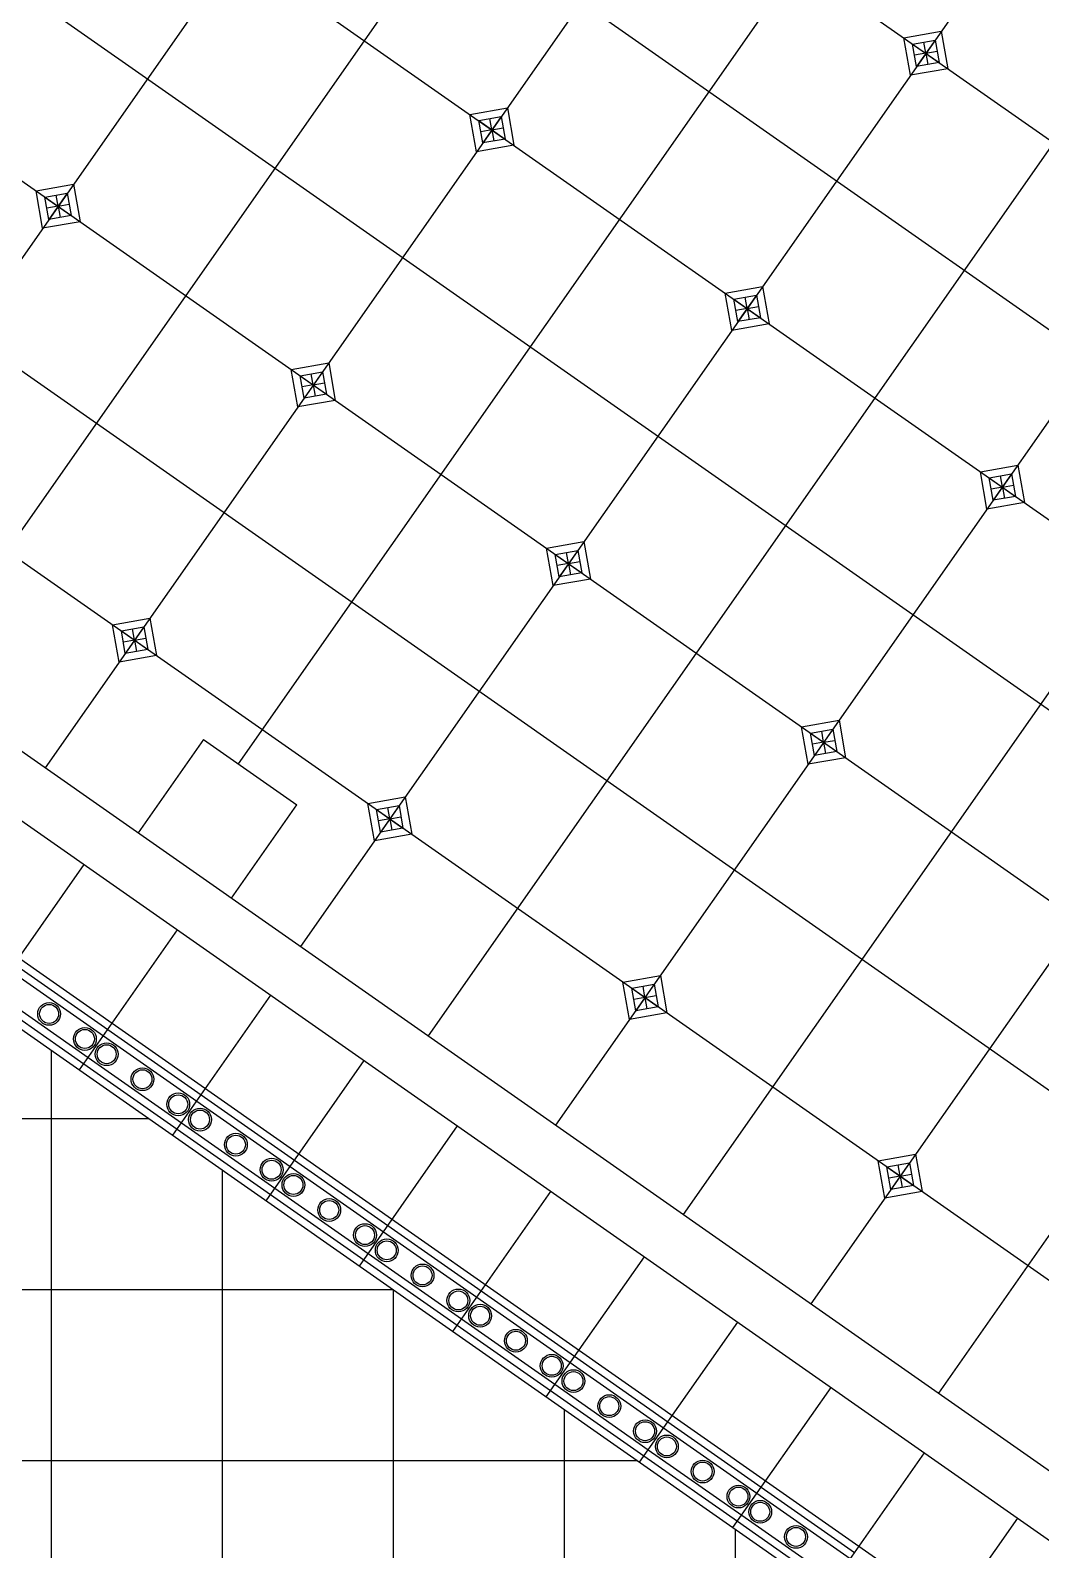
# Model space of a CAD drawing. Extents: x -98.9 to -54.6, y -7.8 to 20.6.
# Drawn here: x -79.697 to -77.038, y 3.736 to 7.735 of the extents above; entities that cross this region are included whole.
import ezdxf

# ---------------------------------------------------------------- set-up
doc = ezdxf.new("R2010")
doc.units = 0
doc.header["$LTSCALE"] = 35
doc.header["$MEASUREMENT"] = 0
for name, color, linetype in [('ALVENARIA', 4, 'CONTINUOUS'), ('PILAR', 6, 'CONTINUOUS'), ('PISO', 9, 'CONTINUOUS'), ('PISODEC', 8, 'CONTINUOUS')]:
    doc.layers.add(name, color=color, linetype=linetype)

msp = doc.modelspace()

# ---------------------------------------------------------------- linework, layer by layer
at = {"layer": 'ALVENARIA'}
for p, q in [((-80.8216, 6.6087), (-76.3982, 3.5114)), ((-80.7847, 6.3998), (-76.689, 3.5319))]:
    msp.add_line(p, q, dxfattribs=at)
at = {"layer": 'PILAR'}
for p, q in [((-79.242, 5.8689), (-79.4141, 5.6232)), ((-79.242, 5.8689), (-78.9963, 5.6968)), ((-79.242, 5.8689), (-79.242, 5.8689)), ((-79.1683, 5.4511), (-78.9963, 5.6968))]:
    msp.add_line(p, q, dxfattribs=at)
at = {"layer": 'PISO'}
for p, q in [((-74.6861, 14.325), (-80.3301, 6.2646)), ((-74.3502, 14.0899), (-79.9942, 6.0294)), ((-74.0144, 13.8547), (-79.6584, 5.7942)), ((-73.6785, 13.6195), (-79.1505, 5.8048)), ((-73.3427, 13.3844), (-78.9867, 5.3239)), ((-73.0068, 13.1492), (-78.6508, 5.0887)), ((-72.671, 12.914), (-78.315, 4.8536)), ((-72.3351, 12.6789), (-77.9791, 4.6184)), ((-71.9993, 12.4437), (-77.6433, 4.3832)), ((-71.6634, 12.2085), (-77.3074, 4.1481)), ((-79.0198, 8.8507), (-74.9896, 6.0287)), ((-79.2549, 8.5149), (-75.2247, 5.6929)), ((-79.4901, 8.179), (-75.4599, 5.357)), ((-79.7253, 7.8431), (-75.6951, 5.0211)), ((-79.9604, 7.5073), (-75.9302, 4.6853)), ((-80.1956, 7.1714), (-76.1654, 4.3494)), ((-80.4308, 6.8356), (-76.4006, 4.0136))]:
    msp.add_line(p, q, dxfattribs=at)
at = {"layer": 'PISO', "ltscale": 0.035}
for p, q in [((-80.9568, 6.1541), (-76.8611, 3.2862)), ((-80.6742, 5.7731), (-77.3157, 3.4214)), ((-79.8141, 5.1708), (-79.556, 5.5394)), ((-79.5684, 4.9988), (-79.3103, 5.3674)), ((-79.3226, 4.8267), (-79.0645, 5.1953)), ((-79.6426, 5.0507), (-79.6426, 0.0983)), ((-79.0769, 4.6546), (-78.8188, 5.0232)), ((-81.3063, 4.8705), (-79.3852, 4.8705)), ((-78.8311, 4.4825), (-78.573, 4.8512)), ((-79.1926, 4.7356), (-79.1926, 0.741)), ((-78.5854, 4.3105), (-78.3273, 4.6791)), ((-78.3397, 4.1384), (-78.0815, 4.507)), ((-81.6213, 4.4205), (-78.7425, 4.4205)), ((-78.7426, 4.4205), (-78.7426, 1.3836)), ((-78.0939, 3.9663), (-77.8358, 4.3349)), ((-77.8482, 3.7942), (-77.5901, 4.1629)), ((-78.2926, 4.1054), (-78.2926, 2.0263)), ((-81.9364, 3.9705), (-78.0998, 3.9705)), ((-77.6024, 3.6222), (-77.3443, 3.9908)), ((-77.3567, 3.4501), (-77.0986, 3.8187)), ((-77.8426, 3.7903), (-77.8426, 2.669))]:
    msp.add_line(p, q, dxfattribs=at)
at = {"layer": 'PISODEC', "ltscale": 0.035}
for p, q in [((-77.3984, 7.7154), (-77.3, 7.7328)), ((-77.3, 7.7328), (-77.2826, 7.6343)), ((-77.3811, 7.6169), (-77.3984, 7.7154)), ((-77.3753, 7.6992), (-77.3162, 7.7096)), ((-77.3649, 7.6401), (-77.3753, 7.6992)), ((-77.3753, 7.6992), (-77.3058, 7.6505)), ((-77.3162, 7.7096), (-77.3649, 7.6401)), ((-77.3405, 7.6749), (-77.3457, 7.7044)), ((-77.3405, 7.6749), (-77.311, 7.6801)), ((-77.3162, 7.7096), (-77.3058, 7.6505)), ((-77.3405, 7.6749), (-77.3701, 7.6697)), ((-77.3058, 7.6505), (-77.3649, 7.6401)), ((-77.3405, 7.6749), (-77.3353, 7.6453)), ((-77.2826, 7.6343), (-77.3811, 7.6169)), ((-78.5405, 7.5141), (-78.442, 7.5314)), ((-78.442, 7.5314), (-78.4246, 7.4329)), ((-78.5231, 7.4156), (-78.5405, 7.5141)), ((-78.5173, 7.4978), (-78.4582, 7.5083)), ((-78.5173, 7.4978), (-78.4478, 7.4492)), ((-78.5069, 7.4387), (-78.5173, 7.4978)), ((-78.4582, 7.5083), (-78.5069, 7.4387)), ((-78.4826, 7.4735), (-78.4878, 7.503)), ((-78.4826, 7.4735), (-78.453, 7.4787)), ((-78.4582, 7.5083), (-78.4478, 7.4492)), ((-78.4826, 7.4735), (-78.5121, 7.4683)), ((-78.4478, 7.4492), (-78.5069, 7.4387)), ((-78.4826, 7.4735), (-78.4773, 7.444)), ((-78.4246, 7.4329), (-78.5231, 7.4156)), ((-79.6825, 7.3127), (-79.584, 7.33)), ((-79.584, 7.33), (-79.5667, 7.2316)), ((-79.6652, 7.2142), (-79.6825, 7.3127)), ((-79.6593, 7.2965), (-79.6003, 7.3069)), ((-79.6593, 7.2965), (-79.5898, 7.2478)), ((-79.6489, 7.2374), (-79.6593, 7.2965)), ((-79.6003, 7.3069), (-79.6489, 7.2374)), ((-79.6246, 7.2721), (-79.6298, 7.3017)), ((-79.6003, 7.3069), (-79.5898, 7.2478)), ((-79.6246, 7.2721), (-79.6541, 7.2669)), ((-79.5898, 7.2478), (-79.6489, 7.2374)), ((-79.6246, 7.2721), (-79.5951, 7.2773)), ((-79.6246, 7.2721), (-79.6194, 7.2426)), ((-79.5667, 7.2316), (-79.6652, 7.2142)), ((-77.8688, 7.0437), (-77.7703, 7.0611)), ((-77.8514, 6.9452), (-77.8688, 7.0437)), ((-77.7703, 7.0611), (-77.7529, 6.9626)), ((-77.8456, 7.0275), (-77.7865, 7.0379)), ((-77.8456, 7.0275), (-77.7761, 6.9788)), ((-77.8352, 6.9684), (-77.8456, 7.0275)), ((-77.8109, 7.0032), (-77.8404, 6.998)), ((-77.7865, 7.0379), (-77.8352, 6.9684)), ((-77.8109, 7.0032), (-77.8161, 7.0327)), ((-77.8109, 7.0032), (-77.7813, 7.0084)), ((-77.8109, 7.0032), (-77.8056, 6.9736)), ((-77.7865, 7.0379), (-77.7761, 6.9788)), ((-77.7529, 6.9626), (-77.8514, 6.9452)), ((-77.7761, 6.9788), (-77.8352, 6.9684)), ((-79.0108, 6.8424), (-78.9123, 6.8597)), ((-78.9934, 6.7439), (-79.0108, 6.8424)), ((-78.9123, 6.8597), (-78.895, 6.7612)), ((-78.9876, 6.8261), (-78.9286, 6.8365)), ((-78.9876, 6.8261), (-78.9181, 6.7775)), ((-78.9772, 6.767), (-78.9876, 6.8261)), ((-78.9529, 6.8018), (-78.9824, 6.7966)), ((-78.9286, 6.8365), (-78.9772, 6.767)), ((-78.9529, 6.8018), (-78.9581, 6.8313)), ((-78.9529, 6.8018), (-78.9233, 6.807)), ((-78.9529, 6.8018), (-78.9477, 6.7723)), ((-78.9286, 6.8365), (-78.9181, 6.7775)), ((-78.895, 6.7612), (-78.9934, 6.7439)), ((-78.9181, 6.7775), (-78.9772, 6.767)), ((-77.1971, 6.5734), (-77.0986, 6.5908)), ((-77.1797, 6.4749), (-77.1971, 6.5734)), ((-77.1739, 6.5572), (-77.1148, 6.5676)), ((-77.1148, 6.5676), (-77.1635, 6.4981)), ((-77.1391, 6.5328), (-77.1444, 6.5624)), ((-77.1148, 6.5676), (-77.1044, 6.5085)), ((-77.0986, 6.5908), (-77.0812, 6.4923)), ((-77.1739, 6.5572), (-77.1044, 6.5085)), ((-77.1635, 6.4981), (-77.1739, 6.5572)), ((-77.1391, 6.5328), (-77.1687, 6.5276)), ((-77.1391, 6.5328), (-77.1096, 6.538)), ((-77.1391, 6.5328), (-77.1339, 6.5033)), ((-77.0812, 6.4923), (-77.1797, 6.4749)), ((-77.1044, 6.5085), (-77.1635, 6.4981)), ((-78.3391, 6.372), (-78.2406, 6.3894)), ((-78.3217, 6.2735), (-78.3391, 6.372)), ((-78.3159, 6.3558), (-78.2569, 6.3662)), ((-78.2569, 6.3662), (-78.3055, 6.2967)), ((-78.2812, 6.3315), (-78.2864, 6.361)), ((-78.2569, 6.3662), (-78.2464, 6.3071)), ((-78.2406, 6.3894), (-78.2233, 6.2909)), ((-78.3159, 6.3558), (-78.2464, 6.3071)), ((-78.3055, 6.2967), (-78.3159, 6.3558)), ((-78.2812, 6.3315), (-78.3107, 6.3263)), ((-78.2812, 6.3315), (-78.2516, 6.3367)), ((-78.2812, 6.3315), (-78.276, 6.3019)), ((-78.2233, 6.2909), (-78.3217, 6.2735)), ((-78.2464, 6.3071), (-78.3055, 6.2967)), ((-79.4811, 6.1706), (-79.3827, 6.188)), ((-79.4638, 6.0722), (-79.4811, 6.1706)), ((-79.458, 6.1544), (-79.3989, 6.1648)), ((-79.3989, 6.1648), (-79.4476, 6.0953)), ((-79.4232, 6.1301), (-79.4284, 6.1596)), ((-79.3989, 6.1648), (-79.3885, 6.1058)), ((-79.3827, 6.188), (-79.3653, 6.0895)), ((-79.4476, 6.0953), (-79.458, 6.1544)), ((-79.458, 6.1544), (-79.3885, 6.1058)), ((-79.4232, 6.1301), (-79.4528, 6.1249)), ((-79.4232, 6.1301), (-79.3937, 6.1353)), ((-79.4232, 6.1301), (-79.418, 6.1005)), ((-79.3653, 6.0895), (-79.4638, 6.0722)), ((-79.3885, 6.1058), (-79.4476, 6.0953)), ((-77.6674, 5.9017), (-77.5689, 5.9191)), ((-77.5689, 5.9191), (-77.5516, 5.8206)), ((-77.65, 5.8032), (-77.6674, 5.9017)), ((-77.6442, 5.8855), (-77.5851, 5.8959)), ((-77.6442, 5.8855), (-77.5747, 5.8368)), ((-77.6338, 5.8264), (-77.6442, 5.8855)), ((-77.5851, 5.8959), (-77.6338, 5.8264)), ((-77.6095, 5.8611), (-77.6147, 5.8907)), ((-77.5851, 5.8959), (-77.5747, 5.8368)), ((-77.6095, 5.8611), (-77.639, 5.8559)), ((-77.6095, 5.8611), (-77.5799, 5.8663)), ((-77.6095, 5.8611), (-77.6043, 5.8316)), ((-77.5516, 5.8206), (-77.65, 5.8032)), ((-77.5747, 5.8368), (-77.6338, 5.8264)), ((-78.8094, 5.7003), (-78.711, 5.7177)), ((-78.7921, 5.6018), (-78.8094, 5.7003)), ((-78.7863, 5.6841), (-78.7272, 5.6945)), ((-78.7759, 5.625), (-78.7863, 5.6841)), ((-78.7863, 5.6841), (-78.7168, 5.6354)), ((-78.7272, 5.6945), (-78.7759, 5.625)), ((-78.7515, 5.6598), (-78.7567, 5.6893)), ((-78.7272, 5.6945), (-78.7168, 5.6354)), ((-78.711, 5.7177), (-78.6936, 5.6192)), ((-78.7515, 5.6598), (-78.7811, 5.6545)), ((-78.7515, 5.6598), (-78.722, 5.665)), ((-78.7515, 5.6598), (-78.7463, 5.6302)), ((-78.6936, 5.6192), (-78.7921, 5.6018)), ((-78.7168, 5.6354), (-78.7759, 5.625)), ((-79.751, 5.2609), (-79.5053, 5.0889)), ((-79.7396, 5.2773), (-79.4938, 5.1052)), ((-78.1377, 5.23), (-78.0393, 5.2473)), ((-78.0393, 5.2473), (-78.0219, 5.1489)), ((-79.7912, 5.2036), (-79.5454, 5.0315)), ((-78.1204, 5.1315), (-78.1377, 5.23)), ((-78.1146, 5.2138), (-78.0555, 5.2242)), ((-78.1041, 5.1547), (-78.1146, 5.2138)), ((-78.1146, 5.2138), (-78.0451, 5.1651)), ((-78.0555, 5.2242), (-78.1041, 5.1547)), ((-78.0798, 5.1894), (-78.085, 5.219)), ((-78.0555, 5.2242), (-78.0451, 5.1651)), ((-79.8027, 5.1872), (-79.5569, 5.0151)), ((-78.0798, 5.1894), (-78.1094, 5.1842)), ((-78.0451, 5.1651), (-78.1041, 5.1547)), ((-78.0798, 5.1894), (-78.0503, 5.1946)), ((-78.0798, 5.1894), (-78.0746, 5.1599)), ((-78.0219, 5.1489), (-78.1204, 5.1315)), ((-79.5053, 5.0889), (-79.2595, 4.9168)), ((-79.4938, 5.1052), (-79.2481, 4.9332)), ((-79.5569, 5.0151), (-79.3112, 4.8431)), ((-79.5454, 5.0315), (-79.2997, 4.8594)), ((-79.2481, 4.9332), (-79.0023, 4.7611)), ((-79.2595, 4.9168), (-79.0138, 4.7447)), ((-79.3112, 4.8431), (-79.0654, 4.671)), ((-79.2997, 4.8594), (-79.054, 4.6874)), ((-79.0023, 4.7611), (-78.7566, 4.589)), ((-77.466, 4.7596), (-77.3676, 4.777)), ((-77.4487, 4.6612), (-77.466, 4.7596)), ((-77.3676, 4.777), (-77.3502, 4.6785)), ((-79.0138, 4.7447), (-78.7681, 4.5726)), ((-77.4429, 4.7434), (-77.3838, 4.7538)), ((-77.4324, 4.6843), (-77.4429, 4.7434)), ((-77.4429, 4.7434), (-77.3734, 4.6948)), ((-77.4081, 4.7191), (-77.4377, 4.7139)), ((-77.3838, 4.7538), (-77.4324, 4.6843)), ((-77.4081, 4.7191), (-77.4133, 4.7486)), ((-77.4081, 4.7191), (-77.3786, 4.7243)), ((-77.4081, 4.7191), (-77.4029, 4.6895)), ((-77.3838, 4.7538), (-77.3734, 4.6948)), ((-79.054, 4.6874), (-78.8082, 4.5153)), ((-77.3734, 4.6948), (-77.4324, 4.6843)), ((-79.0654, 4.671), (-78.8197, 4.4989)), ((-77.3502, 4.6785), (-77.4487, 4.6612)), ((-78.7681, 4.5726), (-78.5223, 4.4006)), ((-78.7566, 4.589), (-78.5108, 4.4169)), ((-78.8197, 4.4989), (-78.5739, 4.3268)), ((-78.8082, 4.5153), (-78.5625, 4.3432)), ((-78.5223, 4.4006), (-78.2766, 4.2285)), ((-78.5108, 4.4169), (-78.2651, 4.2449)), ((-78.5739, 4.3268), (-78.3282, 4.1548)), ((-78.5625, 4.3432), (-78.3167, 4.1712)), ((-78.2651, 4.2449), (-78.0193, 4.0728)), ((-78.2766, 4.2285), (-78.0308, 4.0564)), ((-78.3167, 4.1712), (-78.071, 3.9991)), ((-78.3282, 4.1548), (-78.0824, 3.9827)), ((-78.0308, 4.0564), (-77.7851, 3.8843)), ((-78.0193, 4.0728), (-77.7736, 3.9007)), ((-78.071, 3.9991), (-77.8252, 3.827)), ((-78.0824, 3.9827), (-77.8367, 3.8106)), ((-77.7851, 3.8843), (-77.5393, 3.7123)), ((-77.7736, 3.9007), (-77.5279, 3.7287)), ((-77.8367, 3.8106), (-77.5909, 3.6386)), ((-77.8252, 3.827), (-77.5795, 3.6549))]:
    msp.add_line(p, q, dxfattribs=at)
for centre, radius in [((-79.6482, 5.1462), 0.03), ((-79.6482, 5.1462), 0.025), ((-79.554, 5.0803), 0.03), ((-79.554, 5.0803), 0.025), ((-79.4967, 5.0401), 0.03), ((-79.4967, 5.0401), 0.025), ((-79.4025, 4.9742), 0.03), ((-79.4025, 4.9742), 0.025), ((-79.3083, 4.9082), 0.03), ((-79.3083, 4.9082), 0.025), ((-79.251, 4.868), 0.03), ((-79.251, 4.868), 0.025), ((-79.1567, 4.8021), 0.03), ((-79.1567, 4.8021), 0.025), ((-79.0625, 4.7361), 0.03), ((-79.0625, 4.7361), 0.025), ((-79.0052, 4.696), 0.03), ((-79.0052, 4.696), 0.025), ((-78.911, 4.63), 0.03), ((-78.911, 4.63), 0.025), ((-78.8168, 4.564), 0.03), ((-78.8168, 4.564), 0.025), ((-78.7595, 4.5239), 0.03), ((-78.7595, 4.5239), 0.025), ((-78.6653, 4.4579), 0.03), ((-78.6653, 4.4579), 0.025), ((-78.5711, 4.392), 0.03), ((-78.5711, 4.392), 0.025), ((-78.5137, 4.3518), 0.03), ((-78.5137, 4.3518), 0.025), ((-78.4195, 4.2859), 0.03), ((-78.4195, 4.2859), 0.025), ((-78.3253, 4.2199), 0.03), ((-78.3253, 4.2199), 0.025), ((-78.268, 4.1797), 0.03), ((-78.268, 4.1797), 0.025), ((-78.1738, 4.1138), 0.03), ((-78.1738, 4.1138), 0.025), ((-78.0796, 4.0478), 0.03), ((-78.0796, 4.0478), 0.025), ((-78.0222, 4.0077), 0.03), ((-78.0222, 4.0077), 0.025), ((-77.928, 3.9417), 0.03), ((-77.928, 3.9417), 0.025), ((-77.8338, 3.8758), 0.03), ((-77.8338, 3.8758), 0.025), ((-77.7765, 3.8356), 0.03), ((-77.7765, 3.8356), 0.025), ((-77.6823, 3.7696), 0.03), ((-77.6823, 3.7696), 0.025)]:
    msp.add_circle(centre, radius, dxfattribs=at)

doc.saveas('drawing.dxf')
